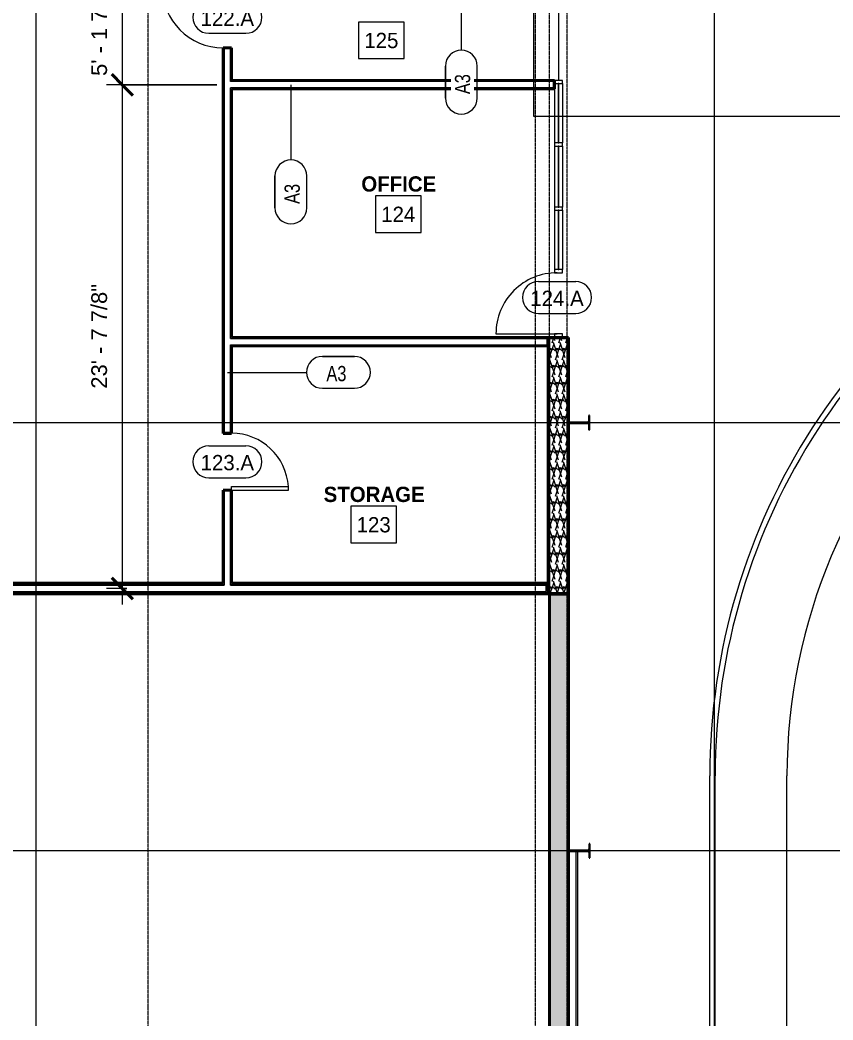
# Model space of a CAD drawing. Header units: inches. Extents: x 21592 to 24810, y -23179 to -20467.
# Drawn here: x 22483 to 22941, y -21722 to -21158 of the extents above; entities that cross this region are included whole.
import ezdxf

# ---------------------------------------------------------------- set-up
doc = ezdxf.new("R2010")
doc.units = ezdxf.units.IN
doc.header["$MEASUREMENT"] = 0
doc.linetypes.add('Grid Line 1_2_', pattern=[0.875, 0.5, -0.125, 0.125, -0.125])
for name, color, linetype, lineweight in [('A-ANNO-DIMS', 211, 'Continuous', 9), ('A-ANNO-DIMS-96', 211, 'Continuous', 9), ('A-AREA', 32, 'Continuous', 9), ('A-AREA-IDEN', 2, 'Continuous', 9), ('A-DOOR', 31, 'Continuous', 13), ('A-DOOR-GLAZ', 31, 'Continuous', 30), ('A-DOOR-IDEN', 31, 'Continuous', 9), ('A-FLOR-HRAL', 11, 'Continuous', 9), ('A-FLOR-OTLN', 90, 'Continuous', 13), ('A-GLAZ-CURT', 52, 'Continuous', 9), ('A-GLAZ-CWMG', 51, 'Continuous', 9), ('A-WALL', 113, 'Continuous', 13), ('A-WALL-IDEN', 211, 'Continuous', 9), ('A-WALL-PATT', 111, 'Continuous', 50), ('G-ANNO-SYMB', 111, 'Continuous', 9), ('I-WALL', 2, 'Continuous', 13), ('S-BEAM', 12, 'Continuous', 9), ('S-COLS', 52, 'Continuous', 9), ('S-GRID', 1, 'Continuous', 9)]:
    doc.layers.add(name, color=color, linetype=linetype, lineweight=lineweight)
doc.styles.add('Arial_1', font='arial.ttf', dxfattribs={"height": 8.851796})
doc.styles.add('Century Gothic', font='GOTHIC.TTF', dxfattribs={"height": 8.622671})
doc.styles.add('Century Gothic_1', font='GOTHIC.TTF', dxfattribs={"width": 0.8, "height": 8.622671})
doc.styles.add('Century Gothic_B', font='GOTHICB.TTF', dxfattribs={"height": 8.616719})
doc.dimstyles.new('Linear_-_3_32__Arial_3', dxfattribs={"dimscale": 12, "dimtxt": 9, "dimasz": 1, "dimexe": 0.75, "dimexo": 0.5, "dimgap": 0.5, "dimtad": 1, "dimdec": 4, "dimrnd": 0.0625, "dimzin": 1, "dimdsep": 46, "dimlunit": 4, "dimtxsty": 'Arial_1', "dimblk1": 'OBLIQUE', "dimblk2": 'OBLIQUE', "dimsah": 1, "dimcen": 0.09, "dimdle": 0.75, "dimazin": 0, "dimtfac": 1, "dimtdec": 4, "dimtix": 1, "dimtmove": 0, "dimatfit": 3, "dimfxl": 1, "dimtvp": 1, "dimtfill": 1, "dimfrac": 2, "dimtolj": 1, "dimtzin": 0, "dimarcsym": 2})
pattern_1 = [(45, (0, 0), (-9.503515, 9.503515), []), (45, (0, 14.4), (-9.503515, 9.503515), [])]
pattern_2 = [(0, (0, 0), (30.72, 7.68), [1.267, -21.773, 1.267, -21.773, -122.88]), (0, (0, 0), (30.72, 7.68), [-46.08, 1.267, -44.813, 1.267, -21.773, -53.76]), (0, (0, 0), (30.72, 7.68), [-115.2, 1.267, -14.093, 1.267, -37.133]), (120, (11.52, 3.84), (-22.0110751, 22.7643004), [1.267, -21.773, 1.267, -21.773, -122.88]), (120, (11.52, 3.84), (-22.0110751, 22.7643004), [-46.08, 1.267, -44.813, 1.267, -21.773, -53.76]), (120, (11.52, 3.84), (-22.0110751, 22.7643004), [-115.2, 1.267, -14.093, 1.267, -37.133]), (240, (15.36, 19.2), (-8.7089249, -30.4443004), [1.267, -21.773, 1.267, -21.773, -122.88]), (240, (15.36, 19.2), (-8.7089249, -30.4443004), [-46.08, 1.267, -44.813, 1.267, -21.773, -53.76]), (240, (15.36, 19.2), (-8.7089249, -30.4443004), [-115.2, 1.267, -14.093, 1.267, -37.133])]
pattern_3 = [(161.57, (0.48, 0.48), (-3.839953776, -1.544e-05), [0, -27.322, 3.034, 0]), (18.43, (-0.48, 0.48), (-3.839953776, 1.544e-05), [0, -27.322, 3.034, 0]), (108.43, (0.48, 0.48), (1.919622, -9.60052459), [9.106, -21.25]), (71.57, (-0.48, 0.48), (1.919622, 9.60052459), [9.106, -21.25])]

# ---------------------------------------------------------------- blocks, each defined once
blk = doc.blocks.new('Single-Glass 1 - 2_  10 7_16_ x96_-1573759-Enlarged First Floor Plan _West_')
at = {"layer": 'A-DOOR', "lineweight": 20}
for p, q in [((15.21875, 32.8125), (15.21875, 36.8125)), ((17.21875, 36.8125), (15.21875, 36.8125)), ((17.21875, 32.8125), (17.21875, 36.8125)), ((15.21875, 32.8125), (17.21875, 32.8125)), ((15.21875, 6.375), (17.21875, 6.375)), ((15.21875, 2.375), (15.21875, 6.375)), ((17.21875, 2.375), (17.21875, 6.375)), ((17.21875, 2.375), (15.21875, 2.375))]:
    blk.add_line(p, q, dxfattribs=at)
at = {"layer": 'A-DOOR', "lineweight": 9}
for p, q in [((15.21875, 6.375), (15.21875, 32.8125)), ((17.21875, 6.375), (17.21875, 32.8125))]:
    blk.add_line(p, q, dxfattribs=at)
blk.add_arc((17.21875, 2.375), 34.4375, 90, 180, dxfattribs=at)
at = {"layer": 'A-DOOR-GLAZ'}
blk.add_line((16.21875, 32.8125), (16.21875, 6.375), dxfattribs=at)
blk = doc.blocks.new('Top Rail Type - Top Rail_Internal_-939601-Enlarged First Floor Plan _West_')
at = {"layer": 'A-FLOR-HRAL'}
for p, q in [((22871.73, -21906.05), (22871.73, -21584.05)), ((22874.78, -21906.05), (22874.78, -21584.05))]:
    blk.add_line(p, q, dxfattribs=at)
for radius, start in [(361.52, 114.3202), (358.48, 114.0064)]:
    blk.add_arc((23233.26, -21584.05), radius, start, 180, dxfattribs=at)
blk = doc.blocks.new('Door_Single_Storefront - one-1371407-Enlarged First Floor Plan _West_')
at = {"layer": 'A-DOOR'}
blk.add_line((-17.21875, 34.4375), (-17.21875, 0), dxfattribs=at)
blk.add_arc((-17.21875, 0), 34.4375, 360, 90, dxfattribs=at)
blk = doc.blocks.new('System Panel - Interior Glazing-1576800-Enlarged First Floor Plan _West_')
at = {"layer": 'A-GLAZ-CURT', "lineweight": 13}
for p, q in [((16.71875, -0.5625), (-16.71875, -0.5625)), ((-16.71875, -0.5625), (-16.71875, -0.9375)), ((-16.71875, -0.9375), (16.71875, -0.9375)), ((16.71875, -0.9375), (16.71875, -0.5625))]:
    blk.add_line(p, q, dxfattribs=at)
blk = doc.blocks.new('System Panel - Interior Glazing-1220293-Enlarged First Floor Plan _West_')
at = {"layer": 'A-GLAZ-CURT', "lineweight": 13}
for p, q in [((17.21875, -0.5625), (-17.21875, -0.5625)), ((-17.21875, -0.5625), (-17.21875, -0.9375)), ((-17.21875, -0.9375), (17.21875, -0.9375)), ((17.21875, -0.9375), (17.21875, -0.5625))]:
    blk.add_line(p, q, dxfattribs=at)
blk = doc.blocks.new('Rectangular Mullion - Interior 1_75_ x 4_5_-1575586-Enlarged First Floor Plan _West_')
at = {"layer": 'A-GLAZ-CWMG'}
for p, q in [((22784.14, -21229.12), (22784.14, -21263.55)), ((22788.64, -21229.12), (22788.64, -21263.55))]:
    blk.add_line(p, q, dxfattribs=at)
blk = doc.blocks.new('Rectangular Mullion - Interior 1_75_ x 4_5_-1575597-Enlarged First Floor Plan _West_')
at = {"layer": 'A-GLAZ-CWMG', "lineweight": 20}
for p, q in [((0, 3), (-1.75, 3)), ((-1.75, 3), (-1.75, -1.5)), ((0, -1.5), (0, 3)), ((-1.75, -1.5), (0, -1.5))]:
    blk.add_line(p, q, dxfattribs=at)
blk = doc.blocks.new('Rectangular Mullion - Interior 1_75_ x 4_5_-1575587-Enlarged First Floor Plan _West_')
at = {"layer": 'A-GLAZ-CWMG', "lineweight": 20}
for p, q in [((-0.875, 3), (0.875, 3)), ((-0.875, -1.5), (-0.875, 3)), ((0.875, 3), (0.875, -1.5)), ((0.875, -1.5), (-0.875, -1.5))]:
    blk.add_line(p, q, dxfattribs=at)
blk = doc.blocks.new('Rectangular Mullion - Interior 1_75_ x 4_5_-1220297-Enlarged First Floor Plan _West_')
at = {"layer": 'A-GLAZ-CWMG', "lineweight": 20}
for p, q in [((-1.75, 3), (0, 3)), ((-1.75, -1.5), (-1.75, 3)), ((0, 3), (0, -1.5)), ((0, -1.5), (-1.75, -1.5))]:
    blk.add_line(p, q, dxfattribs=at)
blk = doc.blocks.new('Single-Flush - 32_ x 84_-489871-Enlarged First Floor Plan _West_')
at = {"layer": 'A-DOOR', "lineweight": 20}
for p, q in [((14, 2.37), (14, 34.38)), ((16, 34.38), (14, 34.38)), ((16, 2.37), (16, 34.38)), ((16, 2.37), (14, 2.37))]:
    blk.add_line(p, q, dxfattribs=at)
at = {"layer": 'A-DOOR', "lineweight": 9}
blk.add_arc((16, 2.37), 32.07, 93.5759, 180, dxfattribs=at)
blk = doc.blocks.new('Round Bar - 1_-1251605-Enlarged First Floor Plan _West_')
at = {"layer": 'S-BEAM'}
for p, q in [((22796.27, -21626.3), (22796.27, -21749.02)), ((22797.27, -21749.02), (22797.27, -21626.3))]:
    blk.add_line(p, q, dxfattribs=at)
for start_param, end_param in [(0, 3.141593), (3.141593, 6.283185)]:
    blk.add_ellipse((22796.77, -21626.3), major_axis=(0.5, 0), ratio=0.836579, start_param=start_param, end_param=end_param, dxfattribs=at)
blk = doc.blocks.new('System Panel - Interior Glazing-1220302-Enlarged First Floor Plan _West_')
at = {"layer": 'A-GLAZ-CURT', "lineweight": 13}
for p, q in [((16.71875, -0.5625), (-16.71875, -0.5625)), ((-16.71875, -0.5625), (-16.71875, -0.9375)), ((-16.71875, -0.9375), (16.71875, -0.9375)), ((16.71875, -0.9375), (16.71875, -0.5625))]:
    blk.add_line(p, q, dxfattribs=at)
blk = doc.blocks.new('Rectangular Mullion - Interior 1_75_ x 4_5_-1574000-Enlarged First Floor Plan _West_')
at = {"layer": 'A-GLAZ-CWMG'}
for p, q in [((22784.14, -21196.93), (22784.14, -21227.37)), ((22788.64, -21193.93), (22788.64, -21227.37))]:
    blk.add_line(p, q, dxfattribs=at)
blk = doc.blocks.new('Rectangular Mullion - Interior 1_75_ x 4_5_-1220290-Enlarged First Floor Plan _West_')
at = {"layer": 'A-GLAZ-CWMG', "lineweight": 20}
for p, q in [((-0.875, 3), (0.875, 3)), ((-0.875, -1.5), (-0.875, 3)), ((0.875, 3), (0.875, -1.5)), ((0.875, -1.5), (-0.875, -1.5))]:
    blk.add_line(p, q, dxfattribs=at)
blk = doc.blocks.new('Rectangular Mullion - Exterior 2_ x 4_5_-V25-Enlarged First Floor Plan _West_')
at = {"layer": 'A-GLAZ-CWMG'}
for p, q in [((22784.14, -21265.3), (22784.14, -21298.74)), ((22788.64, -21265.3), (22788.64, -21298.74))]:
    blk.add_line(p, q, dxfattribs=at)
blk = doc.blocks.new('Door Tag - Door Tag-4658-Enlarged First Floor Plan _West_')
at = {"layer": 'A-DOOR-IDEN', "color": 153}
for p, q in [((-0.109375, 0.09375), (0.109375, 0.09375)), ((-0.109375, -0.09375), (0.109375, -0.09375))]:
    blk.add_line(p, q, dxfattribs=at)
for centre, start, end in [((-0.109375, 0), 90, 270), ((0.109375, 0), 270, 90)]:
    blk.add_arc(centre, 0.09375, start, end, dxfattribs=at)
blk = doc.blocks.new('DIMBLOCK9-Enlarged First Floor Plan _West_')
at = {"layer": 'A-ANNO-DIMS-96', "lineweight": 50}
for p, q in [((22540.55, -21132.68), (22534.55, -21126.68)), ((22540.55, -21132.68), (22546.55, -21138.68)), ((22540.55, -21194.55), (22534.55, -21188.55)), ((22540.55, -21194.55), (22546.55, -21200.55))]:
    blk.add_line(p, q, dxfattribs=at)
at = {"layer": 'A-ANNO-DIMS-96'}
for p, q in [((22593.77, -21132.68), (22531.55, -21132.68)), ((22540.55, -21132.68), (22540.55, -21194.55)), ((22540.55, -21132.68), (22593.77, -21132.68)), ((22593.77, -21194.55), (22531.55, -21194.55)), ((22540.55, -21194.55), (22593.77, -21194.55))]:
    blk.add_line(p, q, dxfattribs=at)
at = {"layer": 'A-ANNO-DIMS-96', "color": 0, "insert": (22523.07, -21189.58), "char_height": 8.8518, "width": 62.3077, "attachment_point": 1, "rotation": 90, "line_spacing_factor": 0.938532, "style": 'Arial_1', "bg_fill": 3, "box_fill_scale": 1.25, "bg_fill_color": 0, "bg_fill_transparency": 0}
blk.add_mtext('5\' - 1 7/8"', dxfattribs=at)
blk = doc.blocks.new('_Oblique')
at = {"color": 0, "linetype": 'ByBlock', "lineweight": -2}
blk.add_line((-0.5, -0.5), (0.5, 0.5), dxfattribs=at)
blk = doc.blocks.new('DIMBLOCK10-Enlarged First Floor Plan _West_')
at = {"layer": 'A-ANNO-DIMS-96', "lineweight": 50}
for p, q in [((22540.55, -21194.55), (22534.55, -21188.55)), ((22540.55, -21194.55), (22546.55, -21200.55)), ((22540.55, -21478.43), (22534.55, -21472.43)), ((22540.55, -21478.43), (22546.55, -21484.43))]:
    blk.add_line(p, q, dxfattribs=at)
at = {"layer": 'A-ANNO-DIMS-96'}
for p, q in [((22593.77, -21194.55), (22531.55, -21194.55)), ((22540.55, -21194.55), (22540.55, -21487.43)), ((22540.55, -21194.55), (22593.77, -21194.55)), ((22543.04, -21478.43), (22531.55, -21478.43)), ((22540.55, -21478.43), (22543.04, -21478.43))]:
    blk.add_line(p, q, dxfattribs=at)
at = {"layer": 'A-ANNO-DIMS-96', "color": 0, "insert": (22523.07, -21365.84), "char_height": 8.8518, "width": 70.4492, "attachment_point": 1, "rotation": 90, "line_spacing_factor": 0.938532, "style": 'Arial_1', "bg_fill": 3, "box_fill_scale": 1.25, "bg_fill_color": 0, "bg_fill_transparency": 0}
blk.add_mtext('23\' - 7 7/8"', dxfattribs=at)
blk = doc.blocks.new('Wall Tag - 1_4_-1369832-Enlarged First Floor Plan _West_')
at = {"layer": 'A-WALL-IDEN', "color": 153}
for p, q in [((-0.0822, 0.0968), (0.1053, 0.0968)), ((0.1053, 0.0968), (-0.0822, 0.0968)), ((-0.0822, -0.0907), (0.1053, -0.0907)), ((-0.0822, -0.0907), (0.1053, -0.0907))]:
    blk.add_line(p, q, dxfattribs=at)
for centre, start, end in [((-0.0822, 0.0031), 90, 270), ((-0.0822, 0.0031), 90, 270), ((0.1053, 0.0031), 270, 90), ((0.1053, 0.0031), 270, 90)]:
    blk.add_arc(centre, 0.0937, start, end, dxfattribs=at)

msp = doc.modelspace()

# ---------------------------------------------------------------- hatches: boundary and pattern name
at = {"layer": 'A-WALL-PATT', "lineweight": 9}
h = msp.add_hatch(dxfattribs=at)
h.set_pattern_fill('FP_10', color=256, style=0, pattern_type=2)
h.set_pattern_definition(pattern_2)
h.paths.add_polyline_path([(22597.39999, -21475.42781), (22598.02499, -21475.42781), (22598.02499, -21423.67781), (22599.77499, -21423.67781), (22599.77499, -21423.05281), (22597.39999, -21423.05281)], flags=0)
h.paths.add_polyline_path([(22597.39999, -21391.05281), (22599.77499, -21391.05281), (22599.77499, -21390.42781), (22598.02499, -21390.42781), (22598.02499, -21174.39656), (22599.77499, -21174.39656), (22599.77499, -21173.77156), (22597.39999, -21173.77156), (22597.39999, -21329.72329)], flags=0)
h.paths.add_polyline_path([(22599.77499, -21139.33406), (22599.77499, -21138.70906), (22598.02499, -21138.70906), (22598.02499, -20950.24031), (22599.77499, -20950.24031), (22599.77499, -20949.61531), (22597.39999, -20949.61531), (22597.39999, -21139.33406)], flags=0)
h.paths.add_polyline_path([(22599.77499, -20913.61531), (22599.77499, -20912.99031), (22598.02499, -20912.99031), (22598.02499, -20899.55281), (22597.39999, -20899.55281), (22597.39999, -20913.61531)], flags=0)
h = msp.add_hatch(dxfattribs=at)
h.set_pattern_fill('FP_10', color=256, style=0, pattern_type=2)
h.set_pattern_definition(pattern_2)
h.paths.add_polyline_path([(22602.14999, -21475.42781), (22602.14999, -21423.05281), (22599.77499, -21423.05281), (22599.77499, -21423.67781), (22601.52499, -21423.67781), (22601.52499, -21475.42781)], flags=0)
h.paths.add_polyline_path([(22599.77499, -21391.05281), (22602.14999, -21391.05281), (22602.14999, -21341.05281), (22601.52499, -21341.05281), (22601.52499, -21390.42781), (22599.77499, -21390.42781)], flags=0)
h.paths.add_polyline_path([(22601.52499, -21337.55281), (22602.14999, -21337.55281), (22602.14999, -21196.30281), (22601.52499, -21196.30281), (22601.52499, -21329.72329)], flags=0)
h.paths.add_polyline_path([(22601.52499, -21192.80281), (22602.14999, -21192.80281), (22602.14999, -21173.77156), (22599.77499, -21173.77156), (22599.77499, -21174.39656), (22601.52499, -21174.39656), (22601.52499, -21174.79379)], flags=0)
h.paths.add_polyline_path([(22599.77499, -21139.33406), (22602.14999, -21139.33406), (22602.14999, -21134.42781), (22601.52499, -21134.42781), (22601.52499, -21138.70906), (22599.77499, -21138.70906)], flags=0)
h.paths.add_polyline_path([(22601.52499, -21130.92781), (22602.14999, -21130.92781), (22602.14999, -20949.61531), (22599.77499, -20949.61531), (22599.77499, -20950.24031), (22601.52499, -20950.24031), (22601.52499, -21097.32904)], flags=0)
h.paths.add_polyline_path([(22599.77499, -20913.61531), (22602.14999, -20913.61531), (22602.14999, -20899.55281), (22601.52499, -20899.55281), (22601.52499, -20912.99031), (22599.77499, -20912.99031)], flags=0)
h = msp.add_hatch(dxfattribs=at)
h.set_pattern_fill('FP_10', color=256, style=0, pattern_type=2)
h.set_pattern_definition(pattern_2)
h.paths.add_polyline_path([(22783.51423, -21192.80281), (22784.13923, -21192.80281), (22784.13923, -21192.17781), (22602.14999, -21192.17781), (22602.14999, -21192.80281)], flags=0)
h = msp.add_hatch(dxfattribs=at)
h.set_pattern_fill('FP_10', color=256, style=0, pattern_type=2)
h.set_pattern_definition(pattern_2)
h.paths.add_polyline_path([(22784.13923, -21196.92781), (22784.13923, -21192.80281), (22783.51423, -21192.80281), (22783.51423, -21196.30281), (22602.14999, -21196.30281), (22602.14999, -21196.92781)], flags=0)
h = msp.add_hatch(dxfattribs=at)
h.set_pattern_fill('FP_10', color=256, style=0, pattern_type=2)
h.set_pattern_definition(pattern_2)
h.paths.add_polyline_path([(22780.01423, -21337.55281), (22780.63923, -21337.55281), (22780.63923, -21336.92781), (22602.14999, -21336.92781), (22602.14999, -21337.55281), (22681.62909, -21337.55281)], flags=0)
h = msp.add_hatch(dxfattribs=at)
h.set_pattern_fill('FP_10', color=256, style=0, pattern_type=2)
h.set_pattern_definition(pattern_2)
h.paths.add_polyline_path([(22602.14999, -21341.67781), (22780.63923, -21341.67781), (22780.63923, -21337.55281), (22780.01423, -21337.55281), (22780.01423, -21341.05281), (22602.14999, -21341.05281)], flags=0)
h = msp.add_hatch(dxfattribs=at)
h.set_pattern_fill('FP_7', color=256, style=0, pattern_type=2)
h.set_pattern_definition(pattern_3)
h.paths.add_polyline_path([(22791.38923, -21480.67781), (22791.38923, -21337.67781), (22781.38923, -21337.67781), (22781.38923, -21480.67781)], flags=0)
h = msp.add_hatch(dxfattribs=at)
h.set_pattern_fill('FP_10', color=256, style=0, pattern_type=2)
h.set_pattern_definition(pattern_2)
h.paths.add_polyline_path([(22780.63923, -21476.05281), (22780.63923, -21475.42781), (22601.52499, -21475.42781), (22601.52499, -21476.05281), (22780.01423, -21476.05281)], flags=0)
h.paths.add_polyline_path([(22598.02499, -21476.05281), (22598.02499, -21475.42781), (22069.64023, -21475.42781), (22069.64023, -21476.05281), (22533.39309, -21476.05281)], flags=0)
h = msp.add_hatch(dxfattribs=at)
h.set_pattern_fill('FP_10', color=256, style=0, pattern_type=2)
h.set_pattern_definition(pattern_2)
h.paths.add_polyline_path([(22780.63923, -21481.42781), (22780.63923, -21476.05281), (22780.01423, -21476.05281), (22780.01423, -21480.80281), (22069.64023, -21480.80281), (22069.64023, -21481.42781), (22681.62909, -21481.42781)], flags=0)
h = msp.add_hatch(dxfattribs=at)
h.set_pattern_fill('FP_10', color=256, style=0, pattern_type=2)
h.set_pattern_definition(pattern_2)
h.paths.add_polyline_path([(22779.38923, -21476.67781), (22780.01423, -21476.67781), (22780.01423, -21476.05281), (22601.52499, -21476.05281), (22601.52499, -21476.67781), (22681.62909, -21476.67781)], flags=0)
h.paths.add_polyline_path([(22598.02499, -21476.67781), (22598.02499, -21476.05281), (22069.64023, -21476.05281), (22069.64023, -21476.67781), (22533.39309, -21476.67781)], flags=0)
h = msp.add_hatch(dxfattribs=at)
h.set_pattern_fill('FP_10', color=256, style=0, pattern_type=2)
h.set_pattern_definition(pattern_2)
h.paths.add_polyline_path([(22780.01423, -21480.80281), (22780.01423, -21476.67781), (22779.38923, -21476.67781), (22779.38923, -21480.17781), (22069.64023, -21480.17781), (22069.64023, -21480.80281), (22681.62909, -21480.80281)], flags=0)
h = msp.add_hatch(dxfattribs=at)
h.set_pattern_fill('FP_7', color=256, style=0, pattern_type=2)
h.set_pattern_definition(pattern_3)
h.paths.add_polyline_path([(22791.38923, -22359.55281), (22791.38923, -22350.92781), (22781.38923, -22350.92781), (22781.38923, -22359.55281)], flags=0)
h.paths.add_polyline_path([(22791.38923, -22275.80281), (22791.38923, -21482.17781), (22781.38923, -21482.17781), (22781.38923, -22275.80281)], flags=0)
at = {"layer": 'S-COLS'}
h = msp.add_hatch(dxfattribs=at)
h.set_pattern_fill('FP_6', color=256, style=0, pattern_type=2)
h.set_pattern_definition(pattern_1)
h.paths.add_polyline_path([(22803.45663, -21389.05281), (22803.89023, -21389.05281), (22803.89023, -21381.05281), (22803.45663, -21381.05281), (22803.45663, -21384.21687), (22803.25412, -21384.70577), (22802.76523, -21384.90828), (22792.51523, -21384.90828), (22792.02633, -21384.70577), (22791.82382, -21384.21687), (22791.82382, -21381.05281), (22791.39023, -21381.05281), (22791.39023, -21389.05281), (22791.82382, -21389.05281), (22791.82382, -21385.88875), (22792.02633, -21385.39985), (22792.51523, -21385.19734), (22802.76523, -21385.19734), (22803.25412, -21385.39985), (22803.45663, -21385.88875)], flags=0)
h = msp.add_hatch(dxfattribs=at)
h.set_pattern_fill('FP_6', color=256, style=0, pattern_type=2)
h.set_pattern_definition(pattern_1)
h.paths.add_polyline_path([(22791.82382, -21630.30281), (22791.82382, -21627.13875), (22792.02633, -21626.64985), (22792.51523, -21626.44734), (22796.26523, -21626.44734), (22796.28286, -21626.262), (22796.33422, -21626.15828), (22792.51523, -21626.15828), (22792.02633, -21625.95577), (22791.82382, -21625.46687), (22791.82382, -21622.30281), (22791.39023, -21622.30281), (22791.39023, -21630.30281)], flags=0)
h.paths.add_polyline_path([(22803.70663, -21630.30281), (22804.14023, -21630.30281), (22804.14023, -21622.30281), (22803.70663, -21622.30281), (22803.70663, -21625.46687), (22803.50412, -21625.95577), (22803.01523, -21626.15828), (22797.19623, -21626.15828), (22797.26523, -21626.37156), (22797.26523, -21626.44734), (22803.01523, -21626.44734), (22803.50412, -21626.64985), (22803.70663, -21627.13875), (22803.70663, -21629.8992)], flags=0)

# ---------------------------------------------------------------- linework, layer by layer
at = {"layer": 'A-AREA'}
msp.add_line((22786.57673, -21192.17781), (22786.57673, -21135.05281), dxfattribs=at)
at = {"layer": 'A-AREA-IDEN', "flags": 128}
for points in [[(22673.72213, -21159.19867), (22673.72213, -21179.7701), (22699.43213, -21179.7701), (22699.43213, -21159.19867)], [(22683.26213, -21257.17889), (22683.26213, -21277.75032), (22708.97213, -21277.75032), (22708.97213, -21257.17889)], [(22669.40213, -21432.13743), (22669.40213, -21452.70886), (22695.11213, -21452.70886), (22695.11213, -21432.13743)]]:
    msp.add_lwpolyline(points, close=True, dxfattribs=at)
at = {"layer": 'A-FLOR-OTLN'}
msp.add_line((22915.25546, -21906.0601), (22915.25546, -21584.0601), dxfattribs=at)
msp.add_arc((23233.25546, -21584.0601), 318, 90, 180, dxfattribs=at)
at = {"layer": 'A-WALL'}
for p, q in [((22601.52499, -21174.39656), (22598.02499, -21174.39656)), ((22598.02499, -21174.39656), (22598.02499, -21390.42781)), ((22601.52499, -21192.80281), (22601.52499, -21174.39656)), ((22783.51423, -21192.80281), (22601.52499, -21192.80281)), ((22783.51423, -21196.30281), (22601.52499, -21196.30281)), ((22601.52499, -21337.55281), (22601.52499, -21196.30281)), ((22783.51423, -21192.80281), (22783.51423, -21196.30281)), ((22601.52499, -21337.55281), (22780.01423, -21337.55281)), ((22780.01423, -21341.05281), (22780.01423, -21337.55281)), ((22791.38923, -21337.67781), (22781.38923, -21337.67781)), ((22781.38923, -21337.67781), (22781.38923, -21480.67781)), ((22791.38923, -21337.67781), (22791.38923, -21480.67781)), ((22601.52499, -21390.42781), (22601.52499, -21341.05281)), ((22601.52499, -21341.05281), (22780.01423, -21341.05281)), ((22598.02499, -21390.42781), (22601.52499, -21390.42781)), ((22601.52499, -21423.67781), (22598.02499, -21423.67781)), ((22598.02499, -21423.67781), (22598.02499, -21476.67781)), ((22601.52499, -21476.67781), (22601.52499, -21423.67781)), ((22069.64023, -21476.05281), (22598.02499, -21476.05281)), ((22069.64023, -21476.67781), (22598.02499, -21476.67781)), ((22601.52499, -21476.05281), (22780.01423, -21476.05281)), ((22601.52499, -21476.67781), (22779.38923, -21476.67781)), ((22779.38923, -21476.67781), (22779.38923, -21480.17781)), ((22780.01423, -21480.80281), (22780.01423, -21476.05281)), ((22069.64023, -21480.17781), (22779.38923, -21480.17781)), ((22069.64023, -21480.80281), (22780.01423, -21480.80281)), ((22781.38923, -21480.67781), (22791.38923, -21480.67781)), ((22791.38923, -21482.17781), (22781.38923, -21482.17781)), ((22791.38923, -21482.17781), (22791.38923, -22275.80281))]:
    msp.add_line(p, q, dxfattribs=at)
at = {"layer": 'A-WALL-IDEN', "color": 153}
for p, q in [((22731.66807, -21132.67781), (22731.66807, -21175.07313)), ((22635.61617, -21194.55281), (22635.61617, -21236.94813))]:
    msp.add_line(p, q, dxfattribs=at)
at = {"layer": 'G-ANNO-SYMB'}
for p, q in [((22491.854, -20695.61128), (22491.854, -23040.6554)), ((22772.63634, -21212.52261), (22772.63634, -20943.12708)), ((22874.1556, -21010.08493), (22874.1556, -23129.8711)), ((24579.57542, -21212.52261), (22772.63634, -21212.52261))]:
    msp.add_line(p, q, dxfattribs=at)
at = {"layer": 'I-WALL', "lineweight": 50}
for p, q in [((22597.39999, -21173.77156), (22597.39999, -21391.05281)), ((22602.14999, -21173.77156), (22597.39999, -21173.77156)), ((22602.14999, -21192.17781), (22602.14999, -21173.77156)), ((22784.13923, -21192.17781), (22602.14999, -21192.17781)), ((22602.14999, -21196.92781), (22784.13923, -21196.92781)), ((22602.14999, -21336.92781), (22602.14999, -21196.92781)), ((22784.13923, -21196.92781), (22784.13923, -21192.17781)), ((22792.13923, -21336.92781), (22602.14999, -21336.92781)), ((22780.63923, -21336.92781), (22780.63923, -21481.42781)), ((22780.63923, -21341.67781), (22780.63923, -21336.92781)), ((22792.13923, -22276.55281), (22792.13923, -21336.92781)), ((22602.14999, -21391.05281), (22602.14999, -21341.67781)), ((22602.14999, -21341.67781), (22780.63923, -21341.67781)), ((22597.39999, -21391.05281), (22602.14999, -21391.05281)), ((22597.39999, -21423.05281), (22597.39999, -21475.42781)), ((22602.14999, -21423.05281), (22597.39999, -21423.05281)), ((22602.14999, -21475.42781), (22602.14999, -21423.05281)), ((22597.39999, -21475.42781), (22070.39023, -21475.42781)), ((22780.63923, -21475.42781), (22602.14999, -21475.42781)), ((22780.63923, -21481.42781), (22780.63923, -21475.42781)), ((22069.64023, -21481.42781), (22792.13923, -21481.42781)), ((22781.38923, -21481.42781), (22781.38923, -22276.55281))]:
    msp.add_line(p, q, dxfattribs=at)
at = {"layer": 'S-COLS', "lineweight": 30}
for p, q in [((22791.82382, -21381.05281), (22791.39023, -21381.05281)), ((22791.39023, -21381.05281), (22791.39023, -21389.05281)), ((22791.82382, -21384.21687), (22791.82382, -21381.05281)), ((22803.89023, -21381.05281), (22803.45663, -21381.05281)), ((22803.45663, -21381.05281), (22803.45663, -21384.21687)), ((22803.89023, -21389.05281), (22803.89023, -21381.05281)), ((22791.39023, -21389.05281), (22791.82382, -21389.05281)), ((22791.82382, -21389.05281), (22791.82382, -21385.88875)), ((22802.76523, -21384.90828), (22792.51523, -21384.90828)), ((22792.51523, -21385.19734), (22802.76523, -21385.19734)), ((22803.45663, -21385.88875), (22803.45663, -21389.05281)), ((22803.45663, -21389.05281), (22803.89023, -21389.05281)), ((22791.82382, -21622.30281), (22791.39023, -21622.30281)), ((22791.39023, -21622.30281), (22791.39023, -21630.30281)), ((22791.82382, -21625.46687), (22791.82382, -21622.30281)), ((22796.33422, -21626.15828), (22792.51523, -21626.15828)), ((22803.01523, -21626.15828), (22797.19623, -21626.15828)), ((22804.14023, -21622.30281), (22803.70663, -21622.30281)), ((22803.70663, -21622.30281), (22803.70663, -21625.46687)), ((22804.14023, -21630.30281), (22804.14023, -21622.30281)), ((22791.39023, -21630.30281), (22791.82382, -21630.30281)), ((22791.82382, -21630.30281), (22791.82382, -21627.13875)), ((22792.51523, -21626.44734), (22796.26523, -21626.44734)), ((22797.26523, -21626.44734), (22803.01523, -21626.44734)), ((22803.70663, -21627.13875), (22803.70663, -21630.30281)), ((22803.70663, -21630.30281), (22804.14023, -21630.30281))]:
    msp.add_line(p, q, dxfattribs=at)
for centre, start, end in [((22792.51523, -21384.21687), 180, 270), ((22792.51523, -21385.88875), 90, 180), ((22802.76523, -21384.21687), 270, 0), ((22802.76523, -21385.88875), 0, 90), ((22792.51523, -21625.46687), 180, 270), ((22803.01523, -21625.46687), 270, 0), ((22792.51523, -21627.13875), 90, 180), ((22803.01523, -21627.13875), 0, 90)]:
    msp.add_arc(centre, 0.69141, start, end, dxfattribs=at)
at = {"layer": 'S-GRID', "linetype": 'Grid Line 1_2_'}
for p, q in [((22555.14023, -22972.85091), (22555.14023, -20633.37408)), ((22781.39023, -22389.5762), (22781.39023, -20633.37408)), ((22773.39023, -22389.5762), (22773.39023, -20713.12653)), ((22781.39023, -22389.5762), (22781.39023, -20761.12653)), ((22791.39023, -22389.5762), (22791.39023, -20761.12653)), ((24479.10753, -21385.05281), (21657.56096, -21385.05281)), ((24742.78907, -21385.05281), (21928.01523, -21385.05281)), ((24479.10753, -21626.30281), (21657.56096, -21626.30281)), ((24742.78907, -21626.30281), (21928.01523, -21626.30281))]:
    msp.add_line(p, q, dxfattribs=at)

# ---------------------------------------------------------------- block references
at = {"layer": 'A-DOOR'}
for name, p, rotation in [('Single-Glass 1 - 2_  10 7_16_ x96_-1573759-Enlarged First Floor Plan _West_', (22599.77499, -21156.55281), 89.99999999999959), ('Door_Single_Storefront - one-1371407-Enlarged First Floor Plan _West_', (22785.63923, -21317.70906), 90), ('Single-Flush - 32_ x 84_-489871-Enlarged First Floor Plan _West_', (22599.77499, -21407.05281), 269.9999999999996)]:
    msp.add_blockref(name, p, dxfattribs=dict(at, rotation=rotation))
at = {"layer": 'A-DOOR-IDEN', "color": 153, "xscale": 95.99999999999994, "yscale": 95.99999999999994, "zscale": 95.99999999999994}
for p in [(22599.77499, -21156.55281), (22785.63923, -21314.46012)]:
    msp.add_blockref('Door Tag - Door Tag-4658-Enlarged First Floor Plan _West_', p, dxfattribs=at)
at = {"layer": 'A-FLOR-HRAL'}
msp.add_blockref('Top Rail Type - Top Rail_Internal_-939601-Enlarged First Floor Plan _West_', (0, 0), dxfattribs=at)
at = {"layer": 'A-GLAZ-CURT', "rotation": 90}
for name, p in [('System Panel - Interior Glazing-1220302-Enlarged First Floor Plan _West_', (22785.63923, -21210.64656)), ('System Panel - Interior Glazing-1220293-Enlarged First Floor Plan _West_', (22785.63923, -21246.33406)), ('System Panel - Interior Glazing-1576800-Enlarged First Floor Plan _West_', (22785.63923, -21282.02156))]:
    msp.add_blockref(name, p, dxfattribs=at)
at = {"layer": 'A-GLAZ-CWMG', "extrusion": (0, 0, -1), "rotation": 90}
for name, p in [('Rectangular Mullion - Interior 1_75_ x 4_5_-1220297-Enlarged First Floor Plan _West_', (-22785.63923, -21192.17781)), ('Rectangular Mullion - Interior 1_75_ x 4_5_-1220290-Enlarged First Floor Plan _West_', (-22785.63923, -21228.24031)), ('Rectangular Mullion - Interior 1_75_ x 4_5_-1575587-Enlarged First Floor Plan _West_', (-22785.63923, -21264.42781)), ('Rectangular Mullion - Interior 1_75_ x 4_5_-1575587-Enlarged First Floor Plan _West_', (-22785.63923, -21299.61531))]:
    msp.add_blockref(name, p, dxfattribs=at)
at = {"layer": 'A-GLAZ-CWMG'}
for name in ['Rectangular Mullion - Interior 1_75_ x 4_5_-1574000-Enlarged First Floor Plan _West_', 'Rectangular Mullion - Interior 1_75_ x 4_5_-1575586-Enlarged First Floor Plan _West_', 'Rectangular Mullion - Exterior 2_ x 4_5_-V25-Enlarged First Floor Plan _West_']:
    msp.add_blockref(name, (0, 0), dxfattribs=at)
at = {"layer": 'A-GLAZ-CWMG', "rotation": 270}
msp.add_blockref('Rectangular Mullion - Interior 1_75_ x 4_5_-1575597-Enlarged First Floor Plan _West_', (22785.63923, -21336.67781), dxfattribs=at)
at = {"layer": 'A-WALL-IDEN', "color": 153, "xscale": 95.99999999999994, "yscale": 95.99999999999994, "zscale": 95.99999999999994, "rotation": 89.99999999999991}
for p in [(22731.96178, -21194.17781), (22635.90988, -21256.05281)]:
    msp.add_blockref('Wall Tag - 1_4_-1369832-Enlarged First Floor Plan _West_', p, dxfattribs=at)
at = {"layer": 'A-WALL-IDEN', "color": 153, "xscale": 95.99999999999994, "yscale": 95.99999999999994, "zscale": 95.99999999999994}
msp.add_blockref('Wall Tag - 1_4_-1369832-Enlarged First Floor Plan _West_', (22661.27499, -21356.94216), dxfattribs=at)
at = {"layer": 'S-BEAM'}
msp.add_blockref('Round Bar - 1_-1251605-Enlarged First Floor Plan _West_', (0, 0), dxfattribs=at)

# ---------------------------------------------------------------- texts
at = {"layer": 'A-AREA-IDEN', "attachment_point": 2}
for s, insert, char_height, width, line_spacing_factor, style in [('125', (22686.57713, -21165.29028), 8.622671, 23.652, 0.984117, 'Century Gothic'), ('OFFICE', (22696.40316, -21246.15501), 8.616719, 48.6, 0.984796, 'Century Gothic_B'), ('124', (22696.11713, -21263.27051), 8.622671, 23.652, 0.984117, 'Century Gothic'), ('STORAGE', (22682.54316, -21421.11356), 8.616719, 64.044, 0.984796, 'Century Gothic_B'), ('123', (22682.25713, -21438.22905), 8.622671, 23.652, 0.984117, 'Century Gothic')]:
    msp.add_mtext(s, dxfattribs=dict(at, insert=insert, char_height=char_height, width=width, line_spacing_factor=line_spacing_factor, style=style))
at = {"layer": 'A-DOOR-IDEN', "char_height": 8.622671, "width": 38.124, "attachment_point": 2, "line_spacing_factor": 0.984117, "style": 'Century Gothic'}
for s, insert in [('122.A', (22599.73367, -21152.7215)), ('124.A', (22785.5979, -21310.62881))]:
    msp.add_mtext(s, dxfattribs=dict(at, insert=insert))

# ---------------------------------------------------------------- next in the draw order: texts
at = {"layer": 'A-WALL-IDEN', "char_height": 8.622671, "width": 14.58, "attachment_point": 2, "rotation": 90, "line_spacing_factor": 0.984117, "style": 'Century Gothic_1', "bg_fill": 3, "box_fill_scale": 1.25, "bg_fill_color": 0, "bg_fill_transparency": 0}
for insert in [(22728.02745, -21194.20667), (22631.97554, -21256.08167)]:
    msp.add_mtext('A3', dxfattribs=dict(at, insert=insert))
at = {"layer": 'A-WALL-IDEN', "insert": (22661.24613, -21353.00782), "char_height": 8.622671, "width": 14.58, "attachment_point": 2, "line_spacing_factor": 0.984117, "style": 'Century Gothic_1', "bg_fill": 3, "box_fill_scale": 1.25, "bg_fill_color": 0, "bg_fill_transparency": 0}
msp.add_mtext('A3', dxfattribs=at)

# ---------------------------------------------------------------- next in the draw order: dimensions: what is measured, and where the dimension line sits
at = {"layer": 'A-ANNO-DIMS'}
dim = msp.add_linear_dim(base=(22540.5516, -21194.55281), p1=(22599.77499, -21132.67781), p2=(22599.77499, -21194.55281), angle=90, dimstyle='Linear_-_3_32__Arial_3', override={"dimpost": '<>', "dimfxl": 61.875}, dxfattribs=at)
dim.commit()
dim.dimension.update_dxf_attribs({"geometry": 'DIMBLOCK9-Enlarged First Floor Plan _West_', "text_midpoint": (22529.97475, -21163.61531)})

# ---------------------------------------------------------------- next in the draw order: dimensions: what is measured, and where the dimension line sits
dim = msp.add_linear_dim(base=(22540.5516, -21478.42781), p1=(22599.77499, -21194.55281), p2=(22549.03688, -21478.42781), angle=90, dimstyle='Linear_-_3_32__Arial_3', override={"dimpost": '<>', "dimfxl": 288.373666}, dxfattribs=at)
dim.commit()
dim.dimension.update_dxf_attribs({"geometry": 'DIMBLOCK10-Enlarged First Floor Plan _West_', "text_midpoint": (22529.97173, -21336.49031)})

# ---------------------------------------------------------------- next in the draw order: linework, layer by layer
at = {"layer": 'A-WALL-IDEN', "color": 153}
msp.add_line((22599.77499, -21356.64845), (22644.37967, -21356.64845), dxfattribs=at)

# ---------------------------------------------------------------- next in the draw order: block references
at = {"layer": 'A-DOOR-IDEN', "color": 153, "xscale": 95.99999999999994, "yscale": 95.99999999999994, "zscale": 95.99999999999994}
msp.add_blockref('Door Tag - Door Tag-4658-Enlarged First Floor Plan _West_', (22599.77499, -21407.05281), dxfattribs=at)

# ---------------------------------------------------------------- next in the draw order: texts
at = {"layer": 'A-DOOR-IDEN', "insert": (22599.73367, -21403.2215), "char_height": 8.622671, "width": 38.124, "attachment_point": 2, "line_spacing_factor": 0.984117, "style": 'Century Gothic'}
msp.add_mtext('123.A', dxfattribs=at)

doc.saveas('drawing.dxf')
